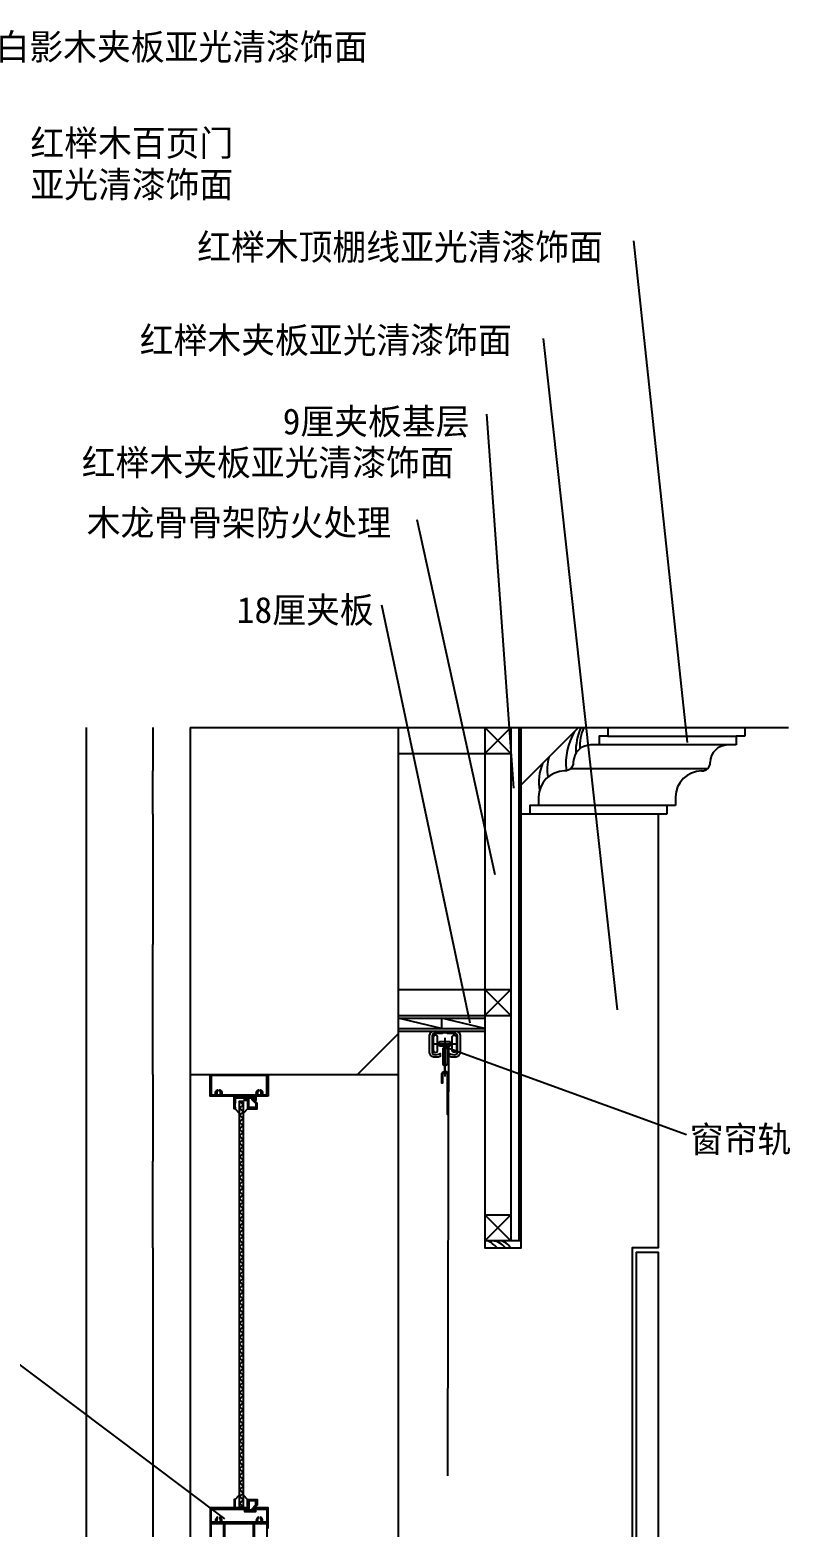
# Model space of a CAD drawing. Header units: metres. Extents: x 99 to 7160, y 560 to 9403.
# Drawn here: x 4822 to 7160, y 4437 to 9042 of the extents above; entities that cross this region are included whole.
import ezdxf

# ---------------------------------------------------------------- set-up
doc = ezdxf.new("R2010")
doc.units = ezdxf.units.M
for name, color, linetype in [('2', 2, 'Continuous'), ('3', 3, 'Continuous'), ('4', 4, 'Continuous'), ('7', 7, 'Continuous'), ('BH', 3, 'Continuous'), ('DIM', 3, 'Continuous'), ('TEXT', 3, 'Continuous')]:
    doc.layers.add(name, color=color, linetype=linetype)
doc.dimstyles.get("Standard").update_dxf_attribs({"dimtxt": 2.5, "dimasz": 2.5, "dimexe": 1.25, "dimexo": 0.625, "dimtad": 1, "dimcen": 2.5, "dimazin": 3, "dimtfac": 1, "dimtmove": 0, "dimatfit": 3})

# ---------------------------------------------------------------- blocks, each defined once
blk = doc.blocks.new('BH2')
at = {"layer": 'BH'}
blk.add_lwpolyline([(0, 32), (5, 28), (0, 24), (5, 20), (0, 16), (5, 12), (0, 8), (5, 4), (0, 0)], dxfattribs=at)
blk = doc.blocks.new('窗帘-剖')
at = {"layer": '3'}
for p, q in [((-14.23, -14.61), (14.23, -14.61)), ((-8.3, -13.11), (-6.3, -13.11)), ((-8.3, -16.11), (-6.3, -16.11)), ((-6.3, -17.11), (-6.3, -12.11)), ((-6.3, -12.11), (6.3, -12.11)), ((-6.3, -17.11), (6.3, -17.11)), ((-1.5, -17.11), (-1.5, -19.61)), ((0, -7.92), (0, -52.37)), ((1.5, -17.11), (1.5, -19.61)), ((6.3, -17.11), (6.3, -12.11)), ((6.3, -13.11), (8.3, -13.11)), ((6.3, -16.11), (8.3, -16.11)), ((-2.5, -19.61), (-2.5, -37.61)), ((-2.5, -19.61), (2.5, -19.61)), ((2.5, -19.61), (2.5, -37.61))]:
    blk.add_line(p, q, dxfattribs=at)
for points in [[(-8.3, -22.12), (-8.3, -7.11, 1), (-13.3, -7.11), (-13.3, -22.12, 1)], [(8.3, -22.12), (8.3, -7.11, -1), (13.3, -7.11), (13.3, -22.12, -1)]]:
    blk.add_lwpolyline(points, format="xyb", close=True, dxfattribs=at)
blk.add_lwpolyline([(-0.5, -49.47), (0.5, -49.47), (0.5, -34.47), (-0.5, -34.47)], close=True, dxfattribs=at)
for points in [[(-0.5, -47.48, 0.34), (-2.58, -50.16), (-2.58, -59.89), (-3.58, -59.89), (-3.58, -50.16, -0.36), (-0.5, -46.45)], [(0.5, -46.4, -0.39), (3.95, -50.16), (3.95, -96.31), (2.95, -96.31), (2.95, -50.16, 0.38), (0.5, -47.41)]]:
    blk.add_lwpolyline(points, format="xyb", dxfattribs=at)
for centre, start, end in [((-0.5, -37.61), 180, 270), ((0.5, -37.61), 270, 0)]:
    blk.add_arc(centre, 2, start, end, dxfattribs=at)
at = {"layer": '7'}
blk.add_lwpolyline([(-12.5, 0), (12.5, 0, -0.41), (17.5, -5), (17.5, -25, -0.35), (13.04, -29.95, -0.17), (5.51, -29.26), (5.51, -25.89, 0.21), (12.5, -27, 0.41), (14.5, -25), (14.5, -5, 0.41), (12.5, -3), (3.6, -3), (2.33, -2), (-2.33, -2), (-3.6, -3), (-12.5, -3, 0.41), (-14.5, -5), (-14.5, -25, 0.41), (-12.5, -27, 0.21), (-5.51, -25.89), (-5.51, -29.26, -0.17), (-13.04, -29.95, -0.35), (-17.5, -25), (-17.5, -5, -0.41)], format="xyb", close=True, dxfattribs=at)
blk = doc.blocks.new('BH1')
at = {"layer": 'BH'}
for p, q in [((3, 0), (3, 100)), ((15, 0), (15, 100))]:
    blk.add_line(p, q, dxfattribs=at)
blk.add_lwpolyline([(15, 100), (3, 50), (15, 50), (3, 0), (15, 0)], dxfattribs=at)
blk = doc.blocks.new('*D1')
for p, q in [((4994.18, 6896.11), (4994.18, 4248.27)), ((4993.93, 4248.27), (4993.68, 4248.27)), ((4994.18, 1600.43), (4994.18, 4248.27)), ((4994.18, 4248.27), (4994.18, 4248.27)), ((4994.43, 4248.27), (4994.68, 4248.27))]:
    blk.add_line(p, q)
at = {"layer": 'Defpoints'}
for p in [(4994.18, 6896.11), (4994.18, 4248.27), (4994.18, 1600.43)]:
    blk.add_point(p, dxfattribs=at)
at = {"layer": 'DIM', "insert": (4994.18, 4249.395), "char_height": 1, "attachment_point": 5}
blk.add_mtext('2800', dxfattribs=at)
blk = doc.blocks.new('*D19')
for p, q in [((5199.67, 5296.11), (5199.67, 4276.27)), ((5199.42, 4276.27), (5199.17, 4276.27)), ((5199.67, 3256.43), (5199.67, 4276.27)), ((5199.67, 4276.27), (5199.67, 4276.27)), ((5199.92, 4276.27), (5200.17, 4276.27))]:
    blk.add_line(p, q)
at = {"layer": 'Defpoints'}
for p in [(5199.67, 5296.11), (5199.67, 4276.27), (5199.67, 3256.43)]:
    blk.add_point(p, dxfattribs=at)
at = {"layer": 'DIM', "insert": (5199.67, 4277.395), "char_height": 1, "attachment_point": 5}
blk.add_mtext('1579', dxfattribs=at)
blk = doc.blocks.new('*D25')
for p, q in [((5199.67, 5829.45), (5199.67, 5562.78)), ((5199.42, 5562.78), (5199.17, 5562.78)), ((5199.67, 5296.11), (5199.67, 5562.78)), ((5199.67, 5562.78), (5199.67, 5562.78)), ((5199.92, 5562.78), (5200.17, 5562.78))]:
    blk.add_line(p, q)
at = {"layer": 'Defpoints'}
for p in [(5199.67, 5829.45), (5199.67, 5562.78), (5199.67, 5296.11)]:
    blk.add_point(p, dxfattribs=at)
at = {"layer": 'DIM', "insert": (5199.67, 5563.905), "char_height": 1, "attachment_point": 5}
blk.add_mtext('200', dxfattribs=at)
blk = doc.blocks.new('*D26')
for p, q in [((5199.67, 6629.45), (5199.67, 6229.45)), ((5199.42, 6229.45), (5199.17, 6229.45)), ((5199.67, 5829.45), (5199.67, 6229.45)), ((5199.67, 6229.45), (5199.67, 6229.45)), ((5199.92, 6229.45), (5200.17, 6229.45))]:
    blk.add_line(p, q)
at = {"layer": 'Defpoints'}
for p in [(5199.67, 6629.45), (5199.67, 6229.45), (5199.67, 5829.45)]:
    blk.add_point(p, dxfattribs=at)
at = {"layer": 'DIM', "insert": (5199.67, 6230.575), "char_height": 1, "attachment_point": 5}
blk.add_mtext('300', dxfattribs=at)
blk = doc.blocks.new('*D27')
for p, q in [((5199.67, 6896.11), (5199.67, 6762.78)), ((5199.42, 6762.78), (5199.17, 6762.78)), ((5199.67, 6629.45), (5199.67, 6762.78)), ((5199.67, 6762.78), (5199.67, 6762.78)), ((5199.92, 6762.78), (5200.17, 6762.78))]:
    blk.add_line(p, q)
at = {"layer": 'Defpoints'}
for p in [(5199.67, 6896.11), (5199.67, 6762.78), (5199.67, 6629.45)]:
    blk.add_point(p, dxfattribs=at)
at = {"layer": 'DIM', "insert": (5199.67, 6763.905), "char_height": 1, "attachment_point": 5}
blk.add_mtext('100', dxfattribs=at)

msp = doc.modelspace()

# ---------------------------------------------------------------- hatches: boundary and pattern name
at = {"layer": 'BH'}
h = msp.add_hatch(dxfattribs=at)
h.set_pattern_fill('ANSI31', scale=1000)
h.paths.add_polyline_path([(5314.22, 5829.45), (5954.22, 5829.45), (5954.22, 6896.11), (5314.22, 6896.11)])

# ---------------------------------------------------------------- linework, layer by layer
at = {"layer": '2'}
for p, q in [((5314.22, 6896.11), (7154.34, 6896.11)), ((5314.22, 6896.11), (5314.22, 3999.03)), ((5954.22, 6896.11), (5954.22, 4122.52)), ((5314.22, 5829.45), (5954.22, 5829.45))]:
    msp.add_line(p, q, dxfattribs=at)
at = {"layer": '3'}
for p, q in [((6220.89, 6816.11), (6300.89, 6896.11)), ((6220.89, 6896.11), (6300.89, 6816.11)), ((6599.56, 6869.45), (6994.22, 6869.45)), ((6980.89, 6842.78), (6572.89, 6842.78)), ((6485.08, 6770.59), (6906.41, 6770.59)), ((6780.89, 6656.11), (6386.22, 6656.11)), ((6300.89, 6090.78), (6220.89, 6010.78)), ((6220.89, 6090.78), (6300.89, 6010.78)), ((5453.16, 5723.58), (5465.42, 5710.25)), ((5491.02, 5723.58), (5478.76, 5710.25)), ((5491.02, 5756.38), (5485.69, 5756.38)), ((6300.89, 5397.45), (6220.89, 5317.45)), ((6220.89, 5397.45), (6300.89, 5317.45)), ((5453.16, 4521.45), (5465.42, 4534.78)), ((5491.02, 4521.45), (5478.76, 4534.78))]:
    msp.add_line(p, q, dxfattribs=at)
for points in [[(5409.89, 5766.51), (5519.89, 5766.51, -0.51), (5524.22, 5781.66), (5524.22, 5777.5, 3.3), (5530.89, 5777.5), (5530.89, 5781.66, -0.51), (5535.22, 5766.51), (5550.49, 5766.51), (5550.49, 5825.71), (5379.29, 5825.71), (5379.29, 5766.51), (5394.56, 5766.51, -0.51), (5398.89, 5781.66), (5398.89, 5777.5, 3.3), (5405.56, 5777.5), (5405.56, 5781.66, -0.51)], [(5530.89, 4462.83, -3.3), (5524.22, 4462.83), (5524.22, 4466.99, 0.51), (5519.89, 4451.85), (5409.89, 4451.85, 0.51), (5405.56, 4466.99), (5405.56, 4462.83, -3.3), (5398.89, 4462.83), (5398.89, 4466.99, 0.51), (5394.56, 4451.85), (5379.29, 4451.85), (5379.29, 4492.38), (5481.96, 4492.38), (5481.96, 4484.91), (5516.09, 4484.91), (5516.09, 4492.38), (5550.49, 4492.38), (5550.49, 4451.85), (5535.22, 4451.85, 0.51), (5530.89, 4466.99)]]:
    msp.add_lwpolyline(points, format="xyb", close=True, dxfattribs=at)
for points in [[(5451.02, 5730.29), (5453.16, 5730.29), (5451.02, 5728.16), (5453.16, 5728.16), (5453.16, 5723.58), (5449.42, 5723.58), (5449.42, 5762.78), (5453.16, 5762.78), (5453.16, 5760.11), (5512.36, 5760.11), (5512.36, 5762.78), (5516.09, 5762.78), (5516.09, 5748.91), (5512.42, 5748.91), (5508.86, 5752.65), (5512.36, 5756.38), (5485.69, 5756.38), (5485.69, 5752.65), (5491.02, 5752.65), (5491.02, 5748.91), (5481.96, 5748.91), (5481.96, 5756.38), (5453.16, 5756.38), (5453.16, 5740.96), (5451.02, 5738.83), (5453.16, 5738.83), (5451.02, 5736.69), (5453.16, 5736.69), (5451.02, 5734.56), (5453.16, 5734.56), (5451.02, 5732.43), (5453.16, 5732.43)], [(5508.86, 5752.65), (5512.36, 5756.38), (5508.04, 5756.38), (5504.55, 5752.65), (5516.34, 5739.88), (5516.34, 5727.31), (5494.76, 5727.31), (5494.76, 5756.38), (5485.69, 5756.38), (5485.69, 5752.65), (5491.02, 5752.65), (5491.02, 5723.58), (5520.07, 5723.58), (5520.07, 5740.88)], [(5508.86, 4492.38), (5512.36, 4488.65), (5508.04, 4488.65), (5504.55, 4492.38), (5516.34, 4505.15), (5516.34, 4517.71), (5494.76, 4517.71), (5494.76, 4488.65), (5485.69, 4488.65), (5485.69, 4492.38), (5491.02, 4492.38), (5491.02, 4521.45), (5520.07, 4521.45), (5520.07, 4504.15)]]:
    msp.add_lwpolyline(points, close=True, dxfattribs=at)
msp.add_lwpolyline([(6687.56, 4264.02), (6687.56, 5282.78), (6754.22, 5282.78), (6754.22, 4276.88)], dxfattribs=at)
at = {"layer": '4'}
for p, q in [((6300.89, 6896.11), (6300.89, 5317.45)), ((7020.89, 6869.45), (6994.22, 6869.45)), ((6994.22, 6869.45), (6994.22, 6842.78)), ((7020.89, 6896.11), (7020.89, 6869.45)), ((6994.22, 6842.78), (6967.56, 6842.78)), ((6807.56, 6682.78), (6807.56, 6656.11)), ((6807.56, 6656.11), (6780.89, 6656.11)), ((6780.89, 6656.11), (6780.89, 6629.45)), ((6754.22, 6629.45), (6359.56, 6629.45)), ((6780.89, 6629.45), (6754.22, 6629.45)), ((5954.22, 5962.78), (6220.89, 5962.78)), ((6220.89, 5962.78), (6220.89, 5317.45))]:
    msp.add_line(p, q, dxfattribs=at)
for points in [[(6332.89, 5317.45), (6332.89, 6896.11)], [(6754.22, 6629.45), (6754.22, 5296.11), (6674.22, 5296.11), (6674.22, 4261.45)]]:
    msp.add_lwpolyline(points, dxfattribs=at)
msp.add_lwpolyline([(6386.22, 6682.78), (6386.22, 6656.11), (6359.56, 6656.11), (6359.56, 6629.45), (6332.89, 6629.45), (6332.89, 6720.49), (6508.51, 6896.11), (6599.56, 6896.11), (6599.56, 6869.45), (6572.89, 6869.45), (6572.89, 6842.78), (6546.22, 6842.78, 0.41), (6492.89, 6789.45, -0.41), (6466.22, 6762.78, 0.41)], format="xyb", close=True, dxfattribs=at)
msp.add_lwpolyline([(6332.89, 5317.45), (6220.89, 5317.45), (6220.89, 5296.11), (6332.89, 5296.11)], close=True, dxfattribs=at)
for centre, radius, start, end in [((6967.56, 6789.45), 53.33, 90, 180), ((6887.56, 6789.45), 26.67, 270, 0), ((6887.56, 6682.78), 80, 90, 180)]:
    msp.add_arc(centre, radius, start, end, dxfattribs=at)
at = {"layer": '7'}
for p, q in [((6220.89, 6896.11), (6220.89, 5962.78)), ((6324.89, 6896.11), (6324.89, 5317.45)), ((5954.22, 6816.11), (6300.89, 6816.11)), ((5954.22, 6090.78), (6300.89, 6090.78)), ((5954.22, 6010.78), (6300.89, 6010.78)), ((6220.89, 5397.45), (6300.89, 5397.45))]:
    msp.add_line(p, q, dxfattribs=at)
for points in [[(5554.22, 5762.78), (5375.56, 5762.78), (5375.56, 5829.45), (5554.22, 5829.45)], [(5478.76, 5746.17), (5465.42, 5746.17), (5465.42, 4498.85), (5478.76, 4498.85)]]:
    msp.add_lwpolyline(points, close=True, dxfattribs=at)
for points in [[(5554.22, 4432.11), (5554.22, 4496.11), (5512.36, 4496.11), (5508.86, 4492.38), (5512.36, 4488.65), (5485.69, 4488.65), (5485.69, 4492.38), (5491.02, 4492.38), (5491.02, 4496.11), (5453.16, 4496.11), (5453.16, 4504.06), (5451.02, 4506.2), (5453.16, 4506.2), (5451.02, 4508.33), (5453.16, 4508.33), (5451.02, 4510.46), (5453.16, 4510.46), (5451.02, 4512.6), (5453.16, 4512.6), (5451.02, 4514.73), (5453.16, 4514.73), (5451.02, 4516.86), (5453.16, 4516.86), (5453.16, 4521.45), (5449.42, 4521.45), (5449.42, 4496.11), (5375.56, 4496.11), (5375.56, 4389.45)], [(5379.29, 4389.45), (5379.29, 4448.11), (5417.42, 4448.11), (5417.42, 4389.45)], [(5421.16, 4389.45), (5421.16, 4448.11), (5508.62, 4448.11), (5508.62, 4389.45)], [(5512.36, 4389.45), (5512.36, 4448.11), (5550.49, 4448.11), (5550.49, 4389.45)]]:
    msp.add_lwpolyline(points, dxfattribs=at)
msp.add_arc((7598991.9, -11307.86), 7592902.64, 179.87, 179.88, dxfattribs=at)
at = {"layer": 'BH'}
msp.add_lwpolyline([(5466.13, 5746.17), (5478.76, 5736.07), (5465.42, 5725.4), (5478.76, 5714.74), (5465.42, 5704.07), (5478.76, 5693.4)], dxfattribs=at)
for centre, radius, start, end in [((6659.31, 6788.05), 189.1, 149.54, 187.16), ((6693.35, 6820.31), 193.01, 156.87, 181.08), ((6642.16, 6839.36), 129.71, 153.89, 183.72), ((6535.79, 6727.76), 149.11, 156.92, 189.63), ((6535.24, 6767.98), 123.09, 162.18, 191.31), ((6190.7, 5233.44), 92.32, 42.82, 65.54), ((6238.15, 5257.3), 60.59, 39.92, 83.22), ((6257.76, 5268.64), 50.09, 33.36, 77.1)]:
    msp.add_arc(centre, radius, start, end, dxfattribs=at)

# ---------------------------------------------------------------- block references
at = {"layer": '3', "xscale": 2.67, "yscale": 2.67, "zscale": 2.67}
for name, p, rotation in [('BH1', (5954.22, 6010.78), 270), ('BH2', (5478.76, 5693.4), 180), ('BH2', (5478.76, 5522.85), 180), ('BH2', (5478.76, 5352.19), 180), ('BH2', (5478.76, 5181.52), 180), ('BH2', (5478.76, 5010.85), 180), ('BH2', (5478.76, 4840.19), 180), ('BH2', (5478.76, 4669.52), 180)]:
    msp.add_blockref(name, p, dxfattribs=dict(at, rotation=rotation))
at = {"layer": '3', "yscale": 2.67, "zscale": 2.67}
for name, p, xscale in [('窗帘-剖', (6097.8, 5962.78), 2.67), ('BH2', (5478.76, 5522.85), -2.67), ('BH2', (5478.76, 5352.19), -2.67), ('BH2', (5478.76, 5181.52), -2.67), ('BH2', (5478.76, 5010.85), -2.67), ('BH2', (5478.76, 4840.19), -2.67), ('BH2', (5478.76, 4669.52), -2.67), ('BH2', (5478.76, 4498.85), -2.67)]:
    msp.add_blockref(name, p, dxfattribs=dict(at, xscale=xscale))

# ---------------------------------------------------------------- texts
at = {"layer": 'TEXT'}
for s, p in [('白影木夹板亚光清漆饰面', (4715.83, 8950.29)), ('红榉木百页门', (4823.02, 8654.56)), ('亚光清漆饰面', (4823.02, 8526.78)), ('红榉木顶棚线亚光清漆饰面', (5336.02, 8334.93)), ('红榉木夹板亚光清漆饰面', (5159.45, 8048.28)), ('9厘夹板基层', (5599.07, 7798.22)), ('红榉木夹板亚光清漆饰面', (4981, 7671.77)), ('木龙骨骨架防火处理', (4996.21, 7486.81)), ('18厘夹板', (5457.87, 7218.17)), ('窗帘轨', (6851.06, 5589.83))]:
    msp.add_text(s, height=80, dxfattribs=at).set_placement(p)

# ---------------------------------------------------------------- dimensions: what is measured, and where the dimension line sits
at = {"layer": 'DIM'}
for base, p1, p2, text, picture, middle in [((4994.18, 4248.27), (4994.18, 6896.11), (4994.18, 1600.43), '2800', '*D1', (4994.18, 4249.395)), ((5199.67, 6762.78), (5199.67, 6896.11), (5199.67, 6629.45), '100', '*D27', (5199.67, 6763.905)), ((5199.67, 6229.45), (5199.67, 6629.45), (5199.67, 5829.45), '300', '*D26', (5199.67, 6230.575)), ((5199.67, 5562.78), (5199.67, 5829.45), (5199.67, 5296.11), '200', '*D25', (5199.67, 5563.905)), ((5199.67, 4276.27), (5199.67, 5296.11), (5199.67, 3256.43), '1579', '*D19', (5199.67, 4277.395))]:
    dim = msp.add_linear_dim(base=base, p1=p1, p2=p2, text=text, dimstyle='Standard', dxfattribs=at)
    dim.commit()
    dim.dimension.update_dxf_attribs({"geometry": picture, "text_midpoint": middle})

# ---------------------------------------------------------------- leaders
for points in [[(6844.6, 6850.02), (6679.03, 8394.14)], [(6628.41, 6028.19), (6401.36, 8093.25)], [(6310.17, 6710.34), (6226.91, 7860.21)], [(6252.62, 6443.28), (6012.26, 7535.49)], [(6175.94, 5986.77), (5903.62, 7273.05)], [(6076.47, 5922.16), (6841.42, 5644.21)], [(5420.7, 4462.13), (4655.48, 5038.04)]]:
    msp.add_leader(points, dimstyle='Standard', dxfattribs=at)

doc.saveas('drawing.dxf')
